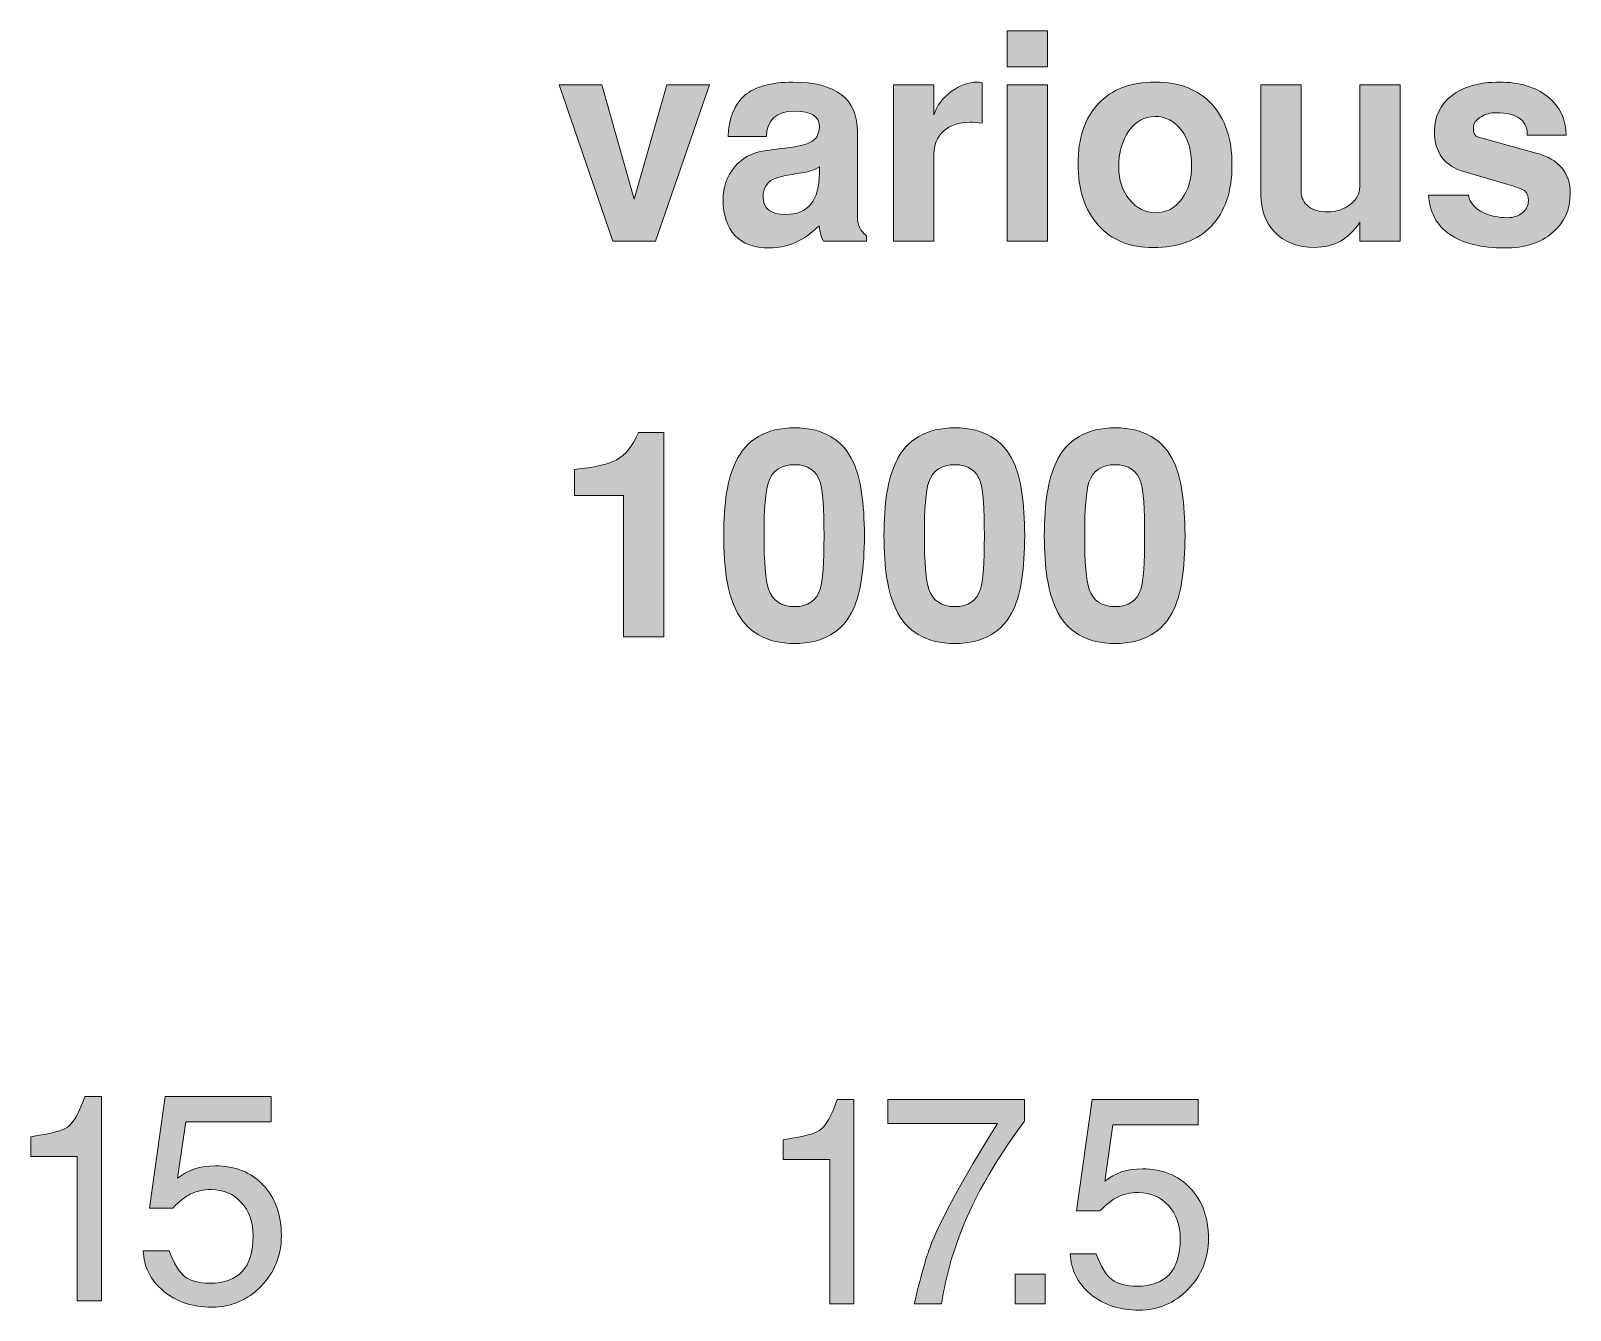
# Model space of a CAD drawing. Header units: inches. Extents: x 1.03 to 7.31, y -7.43 to -0.85.
# Drawn here: x 4.174 to 5.064, y -2.454 to -1.715 of the extents above; entities that cross this region are included whole.
import ezdxf

# ---------------------------------------------------------------- set-up
doc = ezdxf.new("R2010")
doc.units = ezdxf.units.IN
doc.header["$MEASUREMENT"] = 0
doc.layers.add('Layer 1', color=7, linetype='Continuous')

# ---------------------------------------------------------------- blocks, each defined once
blk = doc.blocks.new('block 21')
at = {"layer": 'Layer 1', "true_color": 0xed1f24}
h = blk.add_hatch(color=240, dxfattribs=at)
h.dxf.hatch_style = 2
h.paths.add_polyline_path([(4.76166, -1.7359), (4.73833, -1.7359), (4.73833, -1.71507), (4.76166, -1.71507)])
h.paths.add_polyline_path([(4.76166, -1.83657), (4.73833, -1.83657), (4.73833, -1.74624), (4.76166, -1.74624)])
h = blk.add_hatch(color=240, dxfattribs=at)
h.dxf.hatch_style = 2
h.paths.add_polyline_path([(4.56633, -1.74624), (4.535, -1.83657), (4.5105, -1.83657), (4.47934, -1.74624), (4.504, -1.74624), (4.52283, -1.8124), (4.54167, -1.74624)])
h = blk.add_hatch(color=240, dxfattribs=at)
h.dxf.hatch_style = 2
edge = h.paths.add_edge_path()
edge.add_spline(control_points=[(4.657, -1.83657), (4.657, -1.83657), (4.63217, -1.83657), (4.63217, -1.83657), (4.63106, -1.83479), (4.63022, -1.83185), (4.62967, -1.82773), (4.62111, -1.83629), (4.6115, -1.84057), (4.60083, -1.84057), (4.59216, -1.84057), (4.58555, -1.83815), (4.581, -1.83332), (4.57644, -1.82848), (4.57416, -1.82163), (4.57416, -1.81274), (4.57416, -1.8054), (4.57633, -1.79913), (4.58067, -1.7939), (4.585, -1.78868), (4.59083, -1.78552), (4.59816, -1.7844), (4.60161, -1.78396), (4.60744, -1.78318), (4.61567, -1.78207), (4.62055, -1.78129), (4.62408, -1.7801), (4.62625, -1.77848), (4.62842, -1.77688), (4.6296, -1.77429), (4.62984, -1.77073), (4.63017, -1.76463), (4.62533, -1.76157), (4.61533, -1.76157), (4.60489, -1.76157), (4.5995, -1.76646), (4.59917, -1.77623), (4.59917, -1.77623), (4.577, -1.77623), (4.577, -1.77623), (4.57744, -1.76557), (4.58063, -1.75765), (4.58658, -1.75248), (4.59252, -1.74732), (4.60183, -1.74474), (4.6145, -1.74474), (4.63938, -1.74474), (4.65184, -1.75435), (4.65184, -1.77357), (4.65184, -1.77357), (4.65184, -1.8234), (4.65184, -1.8234), (4.65184, -1.82729), (4.65355, -1.83068), (4.657, -1.83357), (4.657, -1.83357), (4.657, -1.83657), (4.657, -1.83657)], knot_values=[0, 0, 0, 0, 1, 1, 1, 2, 2, 2, 3, 3, 3, 4, 4, 4, 5, 5, 5, 6, 6, 6, 7, 7, 7, 8, 8, 8, 9, 9, 9, 10, 10, 10, 11, 11, 11, 12, 12, 12, 13, 13, 13, 14, 14, 14, 15, 15, 15, 16, 16, 16, 17, 17, 17, 18, 18, 18, 19, 19, 19, 19], degree=3, periodic=1)
edge = h.paths.add_edge_path()
edge.add_spline(control_points=[(4.62984, -1.79723), (4.62984, -1.79723), (4.62984, -1.79374), (4.62984, -1.79374), (4.62648, -1.79563), (4.62307, -1.79679), (4.61962, -1.79723), (4.61146, -1.79824), (4.60599, -1.79946), (4.6032, -1.8009), (4.59928, -1.8028), (4.59733, -1.80613), (4.59733, -1.8109), (4.59733, -1.81779), (4.60163, -1.82123), (4.61023, -1.82123), (4.6233, -1.82123), (4.62984, -1.81323), (4.62984, -1.79723)], knot_values=[0, 0, 0, 0, 1, 1, 1, 2, 2, 2, 3, 3, 3, 4, 4, 4, 5, 5, 5, 6, 6, 6, 6], degree=3, periodic=1)
h = blk.add_hatch(color=240, dxfattribs=at)
h.dxf.hatch_style = 2
edge = h.paths.add_edge_path()
edge.add_spline(control_points=[(4.72383, -1.7684), (4.72072, -1.76807), (4.71844, -1.7679), (4.717, -1.7679), (4.71044, -1.7679), (4.7053, -1.76965), (4.70158, -1.77315), (4.69786, -1.77665), (4.696, -1.78107), (4.696, -1.7864), (4.696, -1.7864), (4.696, -1.83657), (4.696, -1.83657), (4.696, -1.83657), (4.67266, -1.83657), (4.67266, -1.83657), (4.67266, -1.83657), (4.67266, -1.74624), (4.67266, -1.74624), (4.67266, -1.74624), (4.696, -1.74624), (4.696, -1.74624), (4.696, -1.74624), (4.696, -1.76373), (4.696, -1.76373), (4.69767, -1.7584), (4.701, -1.7539), (4.70599, -1.75024), (4.711, -1.74657), (4.716, -1.74474), (4.72099, -1.74474), (4.72155, -1.74474), (4.7225, -1.74485), (4.72383, -1.74507), (4.72383, -1.74507), (4.72383, -1.7684), (4.72383, -1.7684)], knot_values=[0, 0, 0, 0, 1, 1, 1, 2, 2, 2, 3, 3, 3, 4, 4, 4, 5, 5, 5, 6, 6, 6, 7, 7, 7, 8, 8, 8, 9, 9, 9, 10, 10, 10, 11, 11, 11, 12, 12, 12, 12], degree=3, periodic=1)
h = blk.add_hatch(color=240, dxfattribs=at)
h.dxf.hatch_style = 2
edge = h.paths.add_edge_path()
edge.add_spline(control_points=[(4.86833, -1.79257), (4.86833, -1.80779), (4.86435, -1.81957), (4.85641, -1.8279), (4.84847, -1.83624), (4.83727, -1.8404), (4.82283, -1.8404), (4.80938, -1.8404), (4.79877, -1.83607), (4.791, -1.8274), (4.78322, -1.81873), (4.77933, -1.8069), (4.77933, -1.7919), (4.77933, -1.77713), (4.78322, -1.76557), (4.791, -1.75724), (4.79877, -1.7489), (4.80972, -1.74474), (4.82383, -1.74474), (4.83783, -1.74474), (4.84875, -1.74896), (4.85658, -1.7574), (4.86441, -1.76585), (4.86833, -1.77757), (4.86833, -1.79257)], knot_values=[0, 0, 0, 0, 1, 1, 1, 2, 2, 2, 3, 3, 3, 4, 4, 4, 5, 5, 5, 6, 6, 6, 7, 7, 7, 8, 8, 8, 8], degree=3, periodic=1)
edge = h.paths.add_edge_path()
edge.add_spline(control_points=[(4.845, -1.79265), (4.845, -1.78434), (4.843, -1.77759), (4.839, -1.77238), (4.83499, -1.76717), (4.82994, -1.76457), (4.82383, -1.76457), (4.81772, -1.76457), (4.81269, -1.76734), (4.80874, -1.77288), (4.8048, -1.77842), (4.80283, -1.78551), (4.80283, -1.79415), (4.80283, -1.80135), (4.80491, -1.8075), (4.80908, -1.81259), (4.81325, -1.81769), (4.81827, -1.82024), (4.82416, -1.82024), (4.83027, -1.82024), (4.83527, -1.81766), (4.83917, -1.81251), (4.84305, -1.80736), (4.845, -1.80074), (4.845, -1.79265)], knot_values=[0, 0, 0, 0, 1, 1, 1, 2, 2, 2, 3, 3, 3, 4, 4, 4, 5, 5, 5, 6, 6, 6, 7, 7, 7, 8, 8, 8, 8], degree=3, periodic=1)
h = blk.add_hatch(color=240, dxfattribs=at)
h.dxf.hatch_style = 2
edge = h.paths.add_edge_path()
edge.add_spline(control_points=[(4.96549, -1.83657), (4.96549, -1.83657), (4.94217, -1.83657), (4.94217, -1.83657), (4.94217, -1.83657), (4.94217, -1.82574), (4.94217, -1.82574), (4.93605, -1.8354), (4.92738, -1.84024), (4.91616, -1.84024), (4.90616, -1.84024), (4.89838, -1.83723), (4.89283, -1.83124), (4.88761, -1.82568), (4.885, -1.81852), (4.885, -1.80973), (4.885, -1.80973), (4.885, -1.74624), (4.885, -1.74624), (4.885, -1.74624), (4.90833, -1.74624), (4.90833, -1.74624), (4.90833, -1.74624), (4.90833, -1.8079), (4.90833, -1.8079), (4.90833, -1.81157), (4.90972, -1.81446), (4.9125, -1.81657), (4.91527, -1.81868), (4.91899, -1.81974), (4.92367, -1.81974), (4.92866, -1.81974), (4.933, -1.81829), (4.93667, -1.8154), (4.94033, -1.81251), (4.94217, -1.80912), (4.94217, -1.80524), (4.94217, -1.80524), (4.94217, -1.74624), (4.94217, -1.74624), (4.94217, -1.74624), (4.96549, -1.74624), (4.96549, -1.74624), (4.96549, -1.74624), (4.96549, -1.83657), (4.96549, -1.83657)], knot_values=[0, 0, 0, 0, 1, 1, 1, 2, 2, 2, 3, 3, 3, 4, 4, 4, 5, 5, 5, 6, 6, 6, 7, 7, 7, 8, 8, 8, 9, 9, 9, 10, 10, 10, 11, 11, 11, 12, 12, 12, 13, 13, 13, 14, 14, 14, 15, 15, 15, 15], degree=3, periodic=1)
h = blk.add_hatch(color=240, dxfattribs=at)
h.dxf.hatch_style = 2
edge = h.paths.add_edge_path()
edge.add_spline(control_points=[(5.06383, -1.80907), (5.06383, -1.8184), (5.06038, -1.82598), (5.05349, -1.83182), (5.0466, -1.83765), (5.0375, -1.84057), (5.02616, -1.84057), (5.01227, -1.84057), (5.00158, -1.83792), (4.99408, -1.83265), (4.98658, -1.82737), (4.98255, -1.81984), (4.98199, -1.81007), (4.98199, -1.81007), (5.005, -1.81007), (5.005, -1.81007), (5.00589, -1.81462), (5.00883, -1.81801), (5.01383, -1.82024), (5.01772, -1.82212), (5.02233, -1.82307), (5.02766, -1.82307), (5.03111, -1.82307), (5.03397, -1.82212), (5.03625, -1.82021), (5.03852, -1.81831), (5.03967, -1.81601), (5.03967, -1.81333), (5.03967, -1.81064), (5.03889, -1.80868), (5.03734, -1.80745), (5.03612, -1.80655), (5.03341, -1.80549), (5.0292, -1.80426), (5.0292, -1.80426), (5.00285, -1.79667), (5.00285, -1.79667), (4.99117, -1.79323), (4.98533, -1.78541), (4.98533, -1.7732), (4.98533, -1.76466), (4.98866, -1.75777), (4.99533, -1.75256), (5.00199, -1.74734), (5.01122, -1.74474), (5.023, -1.74474), (5.03444, -1.74474), (5.04369, -1.74751), (5.05075, -1.75307), (5.0578, -1.75863), (5.06139, -1.76607), (5.0615, -1.7754), (5.0615, -1.7754), (5.03899, -1.7754), (5.03899, -1.7754), (5.03933, -1.77151), (5.03797, -1.76838), (5.03491, -1.76598), (5.03185, -1.7636), (5.02728, -1.7624), (5.02117, -1.7624), (5.01783, -1.7624), (5.01489, -1.76318), (5.01233, -1.76474), (5.00933, -1.7664), (5.00783, -1.76857), (5.00783, -1.77123), (5.00783, -1.77424), (5.00883, -1.77601), (5.01083, -1.77657), (5.01083, -1.77657), (5.04416, -1.78573), (5.04416, -1.78573), (5.05727, -1.78929), (5.06383, -1.79706), (5.06383, -1.80907)], knot_values=[0, 0, 0, 0, 1, 1, 1, 2, 2, 2, 3, 3, 3, 4, 4, 4, 5, 5, 5, 6, 6, 6, 7, 7, 7, 8, 8, 8, 9, 9, 9, 10, 10, 10, 11, 11, 11, 12, 12, 12, 13, 13, 13, 14, 14, 14, 15, 15, 15, 16, 16, 16, 17, 17, 17, 18, 18, 18, 19, 19, 19, 20, 20, 20, 21, 21, 21, 22, 22, 22, 23, 23, 23, 24, 24, 24, 25, 25, 25, 25], degree=3, periodic=1)
at = {"layer": 'Layer 1', "lineweight": 0}
for points in [[(4.76166, -1.7359), (4.73833, -1.7359), (4.73833, -1.71507), (4.76166, -1.71507), (4.76166, -1.7359)], [(4.56633, -1.74624), (4.535, -1.83657), (4.5105, -1.83657), (4.47934, -1.74624), (4.504, -1.74624), (4.52283, -1.8124), (4.54167, -1.74624), (4.56633, -1.74624)], [(4.76166, -1.83657), (4.73833, -1.83657), (4.73833, -1.74624), (4.76166, -1.74624), (4.76166, -1.83657)]]:
    blk.add_lwpolyline(points, dxfattribs=at)
for points, knots in [([(4.657, -1.83657), (4.657, -1.83657), (4.63217, -1.83657), (4.63217, -1.83657), (4.63106, -1.83479), (4.63022, -1.83185), (4.62967, -1.82773), (4.62111, -1.83629), (4.6115, -1.84057), (4.60083, -1.84057), (4.59216, -1.84057), (4.58555, -1.83815), (4.581, -1.83332), (4.57644, -1.82848), (4.57416, -1.82163), (4.57416, -1.81274), (4.57416, -1.8054), (4.57633, -1.79913), (4.58067, -1.7939), (4.585, -1.78868), (4.59083, -1.78552), (4.59816, -1.7844), (4.60161, -1.78396), (4.60744, -1.78318), (4.61567, -1.78207), (4.62055, -1.78129), (4.62408, -1.7801), (4.62625, -1.77848), (4.62842, -1.77688), (4.6296, -1.77429), (4.62984, -1.77073), (4.63017, -1.76463), (4.62533, -1.76157), (4.61533, -1.76157), (4.60489, -1.76157), (4.5995, -1.76646), (4.59917, -1.77623), (4.59917, -1.77623), (4.577, -1.77623), (4.577, -1.77623), (4.57744, -1.76557), (4.58063, -1.75765), (4.58658, -1.75248), (4.59252, -1.74732), (4.60183, -1.74474), (4.6145, -1.74474), (4.63938, -1.74474), (4.65184, -1.75435), (4.65184, -1.77357), (4.65184, -1.77357), (4.65184, -1.8234), (4.65184, -1.8234), (4.65184, -1.82729), (4.65355, -1.83068), (4.657, -1.83357), (4.657, -1.83357), (4.657, -1.83657), (4.657, -1.83657)], [0, 0, 0, 0, 1, 1, 1, 2, 2, 2, 3, 3, 3, 4, 4, 4, 5, 5, 5, 6, 6, 6, 7, 7, 7, 8, 8, 8, 9, 9, 9, 10, 10, 10, 11, 11, 11, 12, 12, 12, 13, 13, 13, 14, 14, 14, 15, 15, 15, 16, 16, 16, 17, 17, 17, 18, 18, 18, 19, 19, 19, 19]), ([(4.72383, -1.7684), (4.72072, -1.76807), (4.71844, -1.7679), (4.717, -1.7679), (4.71044, -1.7679), (4.7053, -1.76965), (4.70158, -1.77315), (4.69786, -1.77665), (4.696, -1.78107), (4.696, -1.7864), (4.696, -1.7864), (4.696, -1.83657), (4.696, -1.83657), (4.696, -1.83657), (4.67266, -1.83657), (4.67266, -1.83657), (4.67266, -1.83657), (4.67266, -1.74624), (4.67266, -1.74624), (4.67266, -1.74624), (4.696, -1.74624), (4.696, -1.74624), (4.696, -1.74624), (4.696, -1.76373), (4.696, -1.76373), (4.69767, -1.7584), (4.701, -1.7539), (4.70599, -1.75024), (4.711, -1.74657), (4.716, -1.74474), (4.72099, -1.74474), (4.72155, -1.74474), (4.7225, -1.74485), (4.72383, -1.74507), (4.72383, -1.74507), (4.72383, -1.7684), (4.72383, -1.7684)], [0, 0, 0, 0, 1, 1, 1, 2, 2, 2, 3, 3, 3, 4, 4, 4, 5, 5, 5, 6, 6, 6, 7, 7, 7, 8, 8, 8, 9, 9, 9, 10, 10, 10, 11, 11, 11, 12, 12, 12, 12]), ([(4.86833, -1.79257), (4.86833, -1.80779), (4.86435, -1.81957), (4.85641, -1.8279), (4.84847, -1.83624), (4.83727, -1.8404), (4.82283, -1.8404), (4.80938, -1.8404), (4.79877, -1.83607), (4.791, -1.8274), (4.78322, -1.81873), (4.77933, -1.8069), (4.77933, -1.7919), (4.77933, -1.77713), (4.78322, -1.76557), (4.791, -1.75724), (4.79877, -1.7489), (4.80972, -1.74474), (4.82383, -1.74474), (4.83783, -1.74474), (4.84875, -1.74896), (4.85658, -1.7574), (4.86441, -1.76585), (4.86833, -1.77757), (4.86833, -1.79257)], [0, 0, 0, 0, 1, 1, 1, 2, 2, 2, 3, 3, 3, 4, 4, 4, 5, 5, 5, 6, 6, 6, 7, 7, 7, 8, 8, 8, 8]), ([(4.96549, -1.83657), (4.96549, -1.83657), (4.94217, -1.83657), (4.94217, -1.83657), (4.94217, -1.83657), (4.94217, -1.82574), (4.94217, -1.82574), (4.93605, -1.8354), (4.92738, -1.84024), (4.91616, -1.84024), (4.90616, -1.84024), (4.89838, -1.83723), (4.89283, -1.83124), (4.88761, -1.82568), (4.885, -1.81852), (4.885, -1.80973), (4.885, -1.80973), (4.885, -1.74624), (4.885, -1.74624), (4.885, -1.74624), (4.90833, -1.74624), (4.90833, -1.74624), (4.90833, -1.74624), (4.90833, -1.8079), (4.90833, -1.8079), (4.90833, -1.81157), (4.90972, -1.81446), (4.9125, -1.81657), (4.91527, -1.81868), (4.91899, -1.81974), (4.92367, -1.81974), (4.92866, -1.81974), (4.933, -1.81829), (4.93667, -1.8154), (4.94033, -1.81251), (4.94217, -1.80912), (4.94217, -1.80524), (4.94217, -1.80524), (4.94217, -1.74624), (4.94217, -1.74624), (4.94217, -1.74624), (4.96549, -1.74624), (4.96549, -1.74624), (4.96549, -1.74624), (4.96549, -1.83657), (4.96549, -1.83657)], [0, 0, 0, 0, 1, 1, 1, 2, 2, 2, 3, 3, 3, 4, 4, 4, 5, 5, 5, 6, 6, 6, 7, 7, 7, 8, 8, 8, 9, 9, 9, 10, 10, 10, 11, 11, 11, 12, 12, 12, 13, 13, 13, 14, 14, 14, 15, 15, 15, 15]), ([(5.06383, -1.80907), (5.06383, -1.8184), (5.06038, -1.82598), (5.05349, -1.83182), (5.0466, -1.83765), (5.0375, -1.84057), (5.02616, -1.84057), (5.01227, -1.84057), (5.00158, -1.83792), (4.99408, -1.83265), (4.98658, -1.82737), (4.98255, -1.81984), (4.98199, -1.81007), (4.98199, -1.81007), (5.005, -1.81007), (5.005, -1.81007), (5.00589, -1.81462), (5.00883, -1.81801), (5.01383, -1.82024), (5.01772, -1.82212), (5.02233, -1.82307), (5.02766, -1.82307), (5.03111, -1.82307), (5.03397, -1.82212), (5.03625, -1.82021), (5.03852, -1.81831), (5.03967, -1.81601), (5.03967, -1.81333), (5.03967, -1.81064), (5.03889, -1.80868), (5.03734, -1.80745), (5.03612, -1.80655), (5.03341, -1.80549), (5.0292, -1.80426), (5.0292, -1.80426), (5.00285, -1.79667), (5.00285, -1.79667), (4.99117, -1.79323), (4.98533, -1.78541), (4.98533, -1.7732), (4.98533, -1.76466), (4.98866, -1.75777), (4.99533, -1.75256), (5.00199, -1.74734), (5.01122, -1.74474), (5.023, -1.74474), (5.03444, -1.74474), (5.04369, -1.74751), (5.05075, -1.75307), (5.0578, -1.75863), (5.06139, -1.76607), (5.0615, -1.7754), (5.0615, -1.7754), (5.03899, -1.7754), (5.03899, -1.7754), (5.03933, -1.77151), (5.03797, -1.76838), (5.03491, -1.76598), (5.03185, -1.7636), (5.02728, -1.7624), (5.02117, -1.7624), (5.01783, -1.7624), (5.01489, -1.76318), (5.01233, -1.76474), (5.00933, -1.7664), (5.00783, -1.76857), (5.00783, -1.77123), (5.00783, -1.77424), (5.00883, -1.77601), (5.01083, -1.77657), (5.01083, -1.77657), (5.04416, -1.78573), (5.04416, -1.78573), (5.05727, -1.78929), (5.06383, -1.79706), (5.06383, -1.80907)], [0, 0, 0, 0, 1, 1, 1, 2, 2, 2, 3, 3, 3, 4, 4, 4, 5, 5, 5, 6, 6, 6, 7, 7, 7, 8, 8, 8, 9, 9, 9, 10, 10, 10, 11, 11, 11, 12, 12, 12, 13, 13, 13, 14, 14, 14, 15, 15, 15, 16, 16, 16, 17, 17, 17, 18, 18, 18, 19, 19, 19, 20, 20, 20, 21, 21, 21, 22, 22, 22, 23, 23, 23, 24, 24, 24, 25, 25, 25, 25]), ([(4.845, -1.79265), (4.845, -1.78434), (4.843, -1.77759), (4.839, -1.77238), (4.83499, -1.76717), (4.82994, -1.76457), (4.82383, -1.76457), (4.81772, -1.76457), (4.81269, -1.76734), (4.80874, -1.77288), (4.8048, -1.77842), (4.80283, -1.78551), (4.80283, -1.79415), (4.80283, -1.80135), (4.80491, -1.8075), (4.80908, -1.81259), (4.81325, -1.81769), (4.81827, -1.82024), (4.82416, -1.82024), (4.83027, -1.82024), (4.83527, -1.81766), (4.83917, -1.81251), (4.84305, -1.80736), (4.845, -1.80074), (4.845, -1.79265)], [0, 0, 0, 0, 1, 1, 1, 2, 2, 2, 3, 3, 3, 4, 4, 4, 5, 5, 5, 6, 6, 6, 7, 7, 7, 8, 8, 8, 8]), ([(4.62984, -1.79723), (4.62984, -1.79723), (4.62984, -1.79374), (4.62984, -1.79374), (4.62648, -1.79563), (4.62307, -1.79679), (4.61962, -1.79723), (4.61146, -1.79824), (4.60599, -1.79946), (4.6032, -1.8009), (4.59928, -1.8028), (4.59733, -1.80613), (4.59733, -1.8109), (4.59733, -1.81779), (4.60163, -1.82123), (4.61023, -1.82123), (4.6233, -1.82123), (4.62984, -1.81323), (4.62984, -1.79723)], [0, 0, 0, 0, 1, 1, 1, 2, 2, 2, 3, 3, 3, 4, 4, 4, 5, 5, 5, 6, 6, 6, 6])]:
    blk.add_open_spline(points, degree=3, knots=knots, dxfattribs=at)
blk = doc.blocks.new('block 23')
at = {"layer": 'Layer 1', "true_color": 0xed1f24}
h = blk.add_hatch(color=240, dxfattribs=at)
h.dxf.hatch_style = 2
edge = h.paths.add_edge_path()
edge.add_spline(control_points=[(4.54, -2.06534), (4.54, -2.06534), (4.51667, -2.06534), (4.51667, -2.06534), (4.51667, -2.06534), (4.51667, -1.98368), (4.51667, -1.98368), (4.51667, -1.98368), (4.48834, -1.98368), (4.48834, -1.98368), (4.48834, -1.98368), (4.48834, -1.96851), (4.48834, -1.96851), (4.49955, -1.9674), (4.50755, -1.96562), (4.51234, -1.96318), (4.51789, -1.96018), (4.52217, -1.95484), (4.52517, -1.94718), (4.52517, -1.94718), (4.54, -1.94718), (4.54, -1.94718), (4.54, -1.94718), (4.54, -2.06534), (4.54, -2.06534)], knot_values=[0, 0, 0, 0, 1, 1, 1, 2, 2, 2, 3, 3, 3, 4, 4, 4, 5, 5, 5, 6, 6, 6, 7, 7, 7, 8, 8, 8, 8], degree=3, periodic=1)
h = blk.add_hatch(color=240, dxfattribs=at)
h.dxf.hatch_style = 2
edge = h.paths.add_edge_path()
edge.add_spline(control_points=[(4.65583, -2.00684), (4.65583, -2.02584), (4.65372, -2.03995), (4.6495, -2.04917), (4.64328, -2.06251), (4.63194, -2.06917), (4.6155, -2.06917), (4.59905, -2.06917), (4.58767, -2.06251), (4.58133, -2.04917), (4.57678, -2.03973), (4.5745, -2.02562), (4.5745, -2.00684), (4.5745, -1.98806), (4.57678, -1.97395), (4.58133, -1.96451), (4.58767, -1.95117), (4.59905, -1.94451), (4.6155, -1.94451), (4.63194, -1.94451), (4.64328, -1.95117), (4.6495, -1.96451), (4.65372, -1.97373), (4.65583, -1.98784), (4.65583, -2.00684)], knot_values=[0, 0, 0, 0, 1, 1, 1, 2, 2, 2, 3, 3, 3, 4, 4, 4, 5, 5, 5, 6, 6, 6, 7, 7, 7, 8, 8, 8, 8], degree=3, periodic=1)
edge = h.paths.add_edge_path()
edge.add_spline(control_points=[(4.6325, -2.00684), (4.6325, -1.99107), (4.63177, -1.98079), (4.63033, -1.97601), (4.62811, -1.96923), (4.62316, -1.96584), (4.6155, -1.96584), (4.60772, -1.96584), (4.60267, -1.96923), (4.60034, -1.97601), (4.59867, -1.98101), (4.59783, -1.99129), (4.59783, -2.00684), (4.59783, -2.0224), (4.59872, -2.03267), (4.6005, -2.03767), (4.60272, -2.04445), (4.60772, -2.04784), (4.6155, -2.04784), (4.62316, -2.04784), (4.62811, -2.04445), (4.63033, -2.03767), (4.63177, -2.0329), (4.6325, -2.02262), (4.6325, -2.00684)], knot_values=[0, 0, 0, 0, 1, 1, 1, 2, 2, 2, 3, 3, 3, 4, 4, 4, 5, 5, 5, 6, 6, 6, 7, 7, 7, 8, 8, 8, 8], degree=3, periodic=1)
h = blk.add_hatch(color=240, dxfattribs=at)
h.dxf.hatch_style = 2
edge = h.paths.add_edge_path()
edge.add_spline(control_points=[(4.74849, -2.00684), (4.74849, -2.02584), (4.74639, -2.03995), (4.74216, -2.04917), (4.73594, -2.06251), (4.72461, -2.06917), (4.70816, -2.06917), (4.69172, -2.06917), (4.68033, -2.06251), (4.674, -2.04917), (4.66944, -2.03973), (4.66716, -2.02562), (4.66716, -2.00684), (4.66716, -1.98806), (4.66944, -1.97395), (4.674, -1.96451), (4.68033, -1.95117), (4.69172, -1.94451), (4.70816, -1.94451), (4.72461, -1.94451), (4.73594, -1.95117), (4.74216, -1.96451), (4.74639, -1.97373), (4.74849, -1.98784), (4.74849, -2.00684)], knot_values=[0, 0, 0, 0, 1, 1, 1, 2, 2, 2, 3, 3, 3, 4, 4, 4, 5, 5, 5, 6, 6, 6, 7, 7, 7, 8, 8, 8, 8], degree=3, periodic=1)
edge = h.paths.add_edge_path()
edge.add_spline(control_points=[(4.72517, -2.00684), (4.72517, -1.99107), (4.72444, -1.98079), (4.723, -1.97601), (4.72077, -1.96923), (4.71583, -1.96584), (4.70816, -1.96584), (4.70039, -1.96584), (4.69533, -1.96923), (4.693, -1.97601), (4.69133, -1.98101), (4.6905, -1.99129), (4.6905, -2.00684), (4.6905, -2.0224), (4.69139, -2.03267), (4.69316, -2.03767), (4.69539, -2.04445), (4.70039, -2.04784), (4.70816, -2.04784), (4.71583, -2.04784), (4.72077, -2.04445), (4.723, -2.03767), (4.72444, -2.0329), (4.72517, -2.02262), (4.72517, -2.00684)], knot_values=[0, 0, 0, 0, 1, 1, 1, 2, 2, 2, 3, 3, 3, 4, 4, 4, 5, 5, 5, 6, 6, 6, 7, 7, 7, 8, 8, 8, 8], degree=3, periodic=1)
h = blk.add_hatch(color=240, dxfattribs=at)
h.dxf.hatch_style = 2
edge = h.paths.add_edge_path()
edge.add_spline(control_points=[(4.84117, -2.00684), (4.84117, -2.02584), (4.83906, -2.03995), (4.83483, -2.04917), (4.82861, -2.06251), (4.81728, -2.06917), (4.80084, -2.06917), (4.78439, -2.06917), (4.773, -2.06251), (4.76667, -2.04917), (4.76211, -2.03973), (4.75983, -2.02562), (4.75983, -2.00684), (4.75983, -1.98806), (4.76211, -1.97395), (4.76667, -1.96451), (4.773, -1.95117), (4.78439, -1.94451), (4.80084, -1.94451), (4.81728, -1.94451), (4.82861, -1.95117), (4.83483, -1.96451), (4.83906, -1.97373), (4.84117, -1.98784), (4.84117, -2.00684)], knot_values=[0, 0, 0, 0, 1, 1, 1, 2, 2, 2, 3, 3, 3, 4, 4, 4, 5, 5, 5, 6, 6, 6, 7, 7, 7, 8, 8, 8, 8], degree=3, periodic=1)
edge = h.paths.add_edge_path()
edge.add_spline(control_points=[(4.81784, -2.00684), (4.81784, -1.99107), (4.81711, -1.98079), (4.81567, -1.97601), (4.81344, -1.96923), (4.8085, -1.96584), (4.80084, -1.96584), (4.79306, -1.96584), (4.788, -1.96923), (4.78567, -1.97601), (4.784, -1.98101), (4.78317, -1.99129), (4.78317, -2.00684), (4.78317, -2.0224), (4.78406, -2.03267), (4.78583, -2.03767), (4.78806, -2.04445), (4.79306, -2.04784), (4.80084, -2.04784), (4.8085, -2.04784), (4.81344, -2.04445), (4.81567, -2.03767), (4.81711, -2.0329), (4.81784, -2.02262), (4.81784, -2.00684)], knot_values=[0, 0, 0, 0, 1, 1, 1, 2, 2, 2, 3, 3, 3, 4, 4, 4, 5, 5, 5, 6, 6, 6, 7, 7, 7, 8, 8, 8, 8], degree=3, periodic=1)
at = {"layer": 'Layer 1', "lineweight": 0}
for points in [[(4.54, -2.06534), (4.54, -2.06534), (4.51667, -2.06534), (4.51667, -2.06534), (4.51667, -2.06534), (4.51667, -1.98368), (4.51667, -1.98368), (4.51667, -1.98368), (4.48834, -1.98368), (4.48834, -1.98368), (4.48834, -1.98368), (4.48834, -1.96851), (4.48834, -1.96851), (4.49955, -1.9674), (4.50755, -1.96562), (4.51234, -1.96318), (4.51789, -1.96018), (4.52217, -1.95484), (4.52517, -1.94718), (4.52517, -1.94718), (4.54, -1.94718), (4.54, -1.94718), (4.54, -1.94718), (4.54, -2.06534), (4.54, -2.06534)], [(4.65583, -2.00684), (4.65583, -2.02584), (4.65372, -2.03995), (4.6495, -2.04917), (4.64328, -2.06251), (4.63194, -2.06917), (4.6155, -2.06917), (4.59905, -2.06917), (4.58767, -2.06251), (4.58133, -2.04917), (4.57678, -2.03973), (4.5745, -2.02562), (4.5745, -2.00684), (4.5745, -1.98806), (4.57678, -1.97395), (4.58133, -1.96451), (4.58767, -1.95117), (4.59905, -1.94451), (4.6155, -1.94451), (4.63194, -1.94451), (4.64328, -1.95117), (4.6495, -1.96451), (4.65372, -1.97373), (4.65583, -1.98784), (4.65583, -2.00684)], [(4.74849, -2.00684), (4.74849, -2.02584), (4.74639, -2.03995), (4.74216, -2.04917), (4.73594, -2.06251), (4.72461, -2.06917), (4.70816, -2.06917), (4.69172, -2.06917), (4.68033, -2.06251), (4.674, -2.04917), (4.66944, -2.03973), (4.66716, -2.02562), (4.66716, -2.00684), (4.66716, -1.98806), (4.66944, -1.97395), (4.674, -1.96451), (4.68033, -1.95117), (4.69172, -1.94451), (4.70816, -1.94451), (4.72461, -1.94451), (4.73594, -1.95117), (4.74216, -1.96451), (4.74639, -1.97373), (4.74849, -1.98784), (4.74849, -2.00684)], [(4.84117, -2.00684), (4.84117, -2.02584), (4.83906, -2.03995), (4.83483, -2.04917), (4.82861, -2.06251), (4.81728, -2.06917), (4.80084, -2.06917), (4.78439, -2.06917), (4.773, -2.06251), (4.76667, -2.04917), (4.76211, -2.03973), (4.75983, -2.02562), (4.75983, -2.00684), (4.75983, -1.98806), (4.76211, -1.97395), (4.76667, -1.96451), (4.773, -1.95117), (4.78439, -1.94451), (4.80084, -1.94451), (4.81728, -1.94451), (4.82861, -1.95117), (4.83483, -1.96451), (4.83906, -1.97373), (4.84117, -1.98784), (4.84117, -2.00684)], [(4.6325, -2.00684), (4.6325, -1.99107), (4.63177, -1.98079), (4.63033, -1.97601), (4.62811, -1.96923), (4.62316, -1.96584), (4.6155, -1.96584), (4.60772, -1.96584), (4.60267, -1.96923), (4.60034, -1.97601), (4.59867, -1.98101), (4.59783, -1.99129), (4.59783, -2.00684), (4.59783, -2.0224), (4.59872, -2.03267), (4.6005, -2.03767), (4.60272, -2.04445), (4.60772, -2.04784), (4.6155, -2.04784), (4.62316, -2.04784), (4.62811, -2.04445), (4.63033, -2.03767), (4.63177, -2.0329), (4.6325, -2.02262), (4.6325, -2.00684)], [(4.72517, -2.00684), (4.72517, -1.99107), (4.72444, -1.98079), (4.723, -1.97601), (4.72077, -1.96923), (4.71583, -1.96584), (4.70816, -1.96584), (4.70039, -1.96584), (4.69533, -1.96923), (4.693, -1.97601), (4.69133, -1.98101), (4.6905, -1.99129), (4.6905, -2.00684), (4.6905, -2.0224), (4.69139, -2.03267), (4.69316, -2.03767), (4.69539, -2.04445), (4.70039, -2.04784), (4.70816, -2.04784), (4.71583, -2.04784), (4.72077, -2.04445), (4.723, -2.03767), (4.72444, -2.0329), (4.72517, -2.02262), (4.72517, -2.00684)], [(4.81784, -2.00684), (4.81784, -1.99107), (4.81711, -1.98079), (4.81567, -1.97601), (4.81344, -1.96923), (4.8085, -1.96584), (4.80084, -1.96584), (4.79306, -1.96584), (4.788, -1.96923), (4.78567, -1.97601), (4.784, -1.98101), (4.78317, -1.99129), (4.78317, -2.00684), (4.78317, -2.0224), (4.78406, -2.03267), (4.78583, -2.03767), (4.78806, -2.04445), (4.79306, -2.04784), (4.80084, -2.04784), (4.8085, -2.04784), (4.81344, -2.04445), (4.81567, -2.03767), (4.81711, -2.0329), (4.81784, -2.02262), (4.81784, -2.00684)]]:
    blk.add_open_spline(points, degree=3, knots=[0, 0, 0, 0, 1, 1, 1, 2, 2, 2, 3, 3, 3, 4, 4, 4, 5, 5, 5, 6, 6, 6, 7, 7, 7, 8, 8, 8, 8], dxfattribs=at)
blk = doc.blocks.new('block 32')
at = {"layer": 'Layer 1', "true_color": 0xed1f24}
h = blk.add_hatch(color=240, dxfattribs=at)
h.dxf.hatch_style = 2
edge = h.paths.add_edge_path()
edge.add_spline(control_points=[(4.21482, -2.44905), (4.21482, -2.44905), (4.20082, -2.44905), (4.20082, -2.44905), (4.20082, -2.44905), (4.20082, -2.36572), (4.20082, -2.36572), (4.20082, -2.36572), (4.17398, -2.36572), (4.17398, -2.36572), (4.17398, -2.36572), (4.17398, -2.35421), (4.17398, -2.35421), (4.18509, -2.35255), (4.19215, -2.35071), (4.19515, -2.34871), (4.19871, -2.34616), (4.20204, -2.34022), (4.20515, -2.33089), (4.20515, -2.33089), (4.21482, -2.33089), (4.21482, -2.33089), (4.21482, -2.33089), (4.21482, -2.44905), (4.21482, -2.44905)], knot_values=[0, 0, 0, 0, 1, 1, 1, 2, 2, 2, 3, 3, 3, 4, 4, 4, 5, 5, 5, 6, 6, 6, 7, 7, 7, 8, 8, 8, 8], degree=3, periodic=1)
h = blk.add_hatch(color=240, dxfattribs=at)
h.dxf.hatch_style = 2
edge = h.paths.add_edge_path()
edge.add_spline(control_points=[(4.31884, -2.41121), (4.31884, -2.42277), (4.31492, -2.43258), (4.30709, -2.44063), (4.29926, -2.44869), (4.28978, -2.45272), (4.27867, -2.45272), (4.26745, -2.45272), (4.25812, -2.44961), (4.25067, -2.44338), (4.24323, -2.43716), (4.23934, -2.42938), (4.23901, -2.42005), (4.23901, -2.42005), (4.25401, -2.42005), (4.25401, -2.42005), (4.25656, -2.42738), (4.25953, -2.43236), (4.26292, -2.43496), (4.26631, -2.43757), (4.27117, -2.43888), (4.27751, -2.43888), (4.29417, -2.43888), (4.3025, -2.42978), (4.3025, -2.41155), (4.3025, -2.40355), (4.30023, -2.39708), (4.29567, -2.39213), (4.29112, -2.38719), (4.28534, -2.38472), (4.27834, -2.38472), (4.27356, -2.38472), (4.2695, -2.38561), (4.26617, -2.38738), (4.2635, -2.38871), (4.26011, -2.39138), (4.256, -2.39539), (4.256, -2.39539), (4.24267, -2.39539), (4.24267, -2.39539), (4.24267, -2.39539), (4.25168, -2.33089), (4.25168, -2.33089), (4.25168, -2.33089), (4.31284, -2.33089), (4.31284, -2.33089), (4.31284, -2.33089), (4.31284, -2.34555), (4.31284, -2.34555), (4.31284, -2.34555), (4.26359, -2.34555), (4.26359, -2.34555), (4.26359, -2.34555), (4.25886, -2.37822), (4.25886, -2.37822), (4.26464, -2.37344), (4.27191, -2.37105), (4.28069, -2.37105), (4.29213, -2.37105), (4.30134, -2.37474), (4.30834, -2.38213), (4.31534, -2.38953), (4.31884, -2.39922), (4.31884, -2.41121)], knot_values=[0, 0, 0, 0, 1, 1, 1, 2, 2, 2, 3, 3, 3, 4, 4, 4, 5, 5, 5, 6, 6, 6, 7, 7, 7, 8, 8, 8, 9, 9, 9, 10, 10, 10, 11, 11, 11, 12, 12, 12, 13, 13, 13, 14, 14, 14, 15, 15, 15, 16, 16, 16, 17, 17, 17, 18, 18, 18, 19, 19, 19, 20, 20, 20, 21, 21, 21, 21], degree=3, periodic=1)
at = {"layer": 'Layer 1', "lineweight": 0}
for points, knots in [([(4.21482, -2.44905), (4.21482, -2.44905), (4.20082, -2.44905), (4.20082, -2.44905), (4.20082, -2.44905), (4.20082, -2.36572), (4.20082, -2.36572), (4.20082, -2.36572), (4.17398, -2.36572), (4.17398, -2.36572), (4.17398, -2.36572), (4.17398, -2.35421), (4.17398, -2.35421), (4.18509, -2.35255), (4.19215, -2.35071), (4.19515, -2.34871), (4.19871, -2.34616), (4.20204, -2.34022), (4.20515, -2.33089), (4.20515, -2.33089), (4.21482, -2.33089), (4.21482, -2.33089), (4.21482, -2.33089), (4.21482, -2.44905), (4.21482, -2.44905)], [0, 0, 0, 0, 1, 1, 1, 2, 2, 2, 3, 3, 3, 4, 4, 4, 5, 5, 5, 6, 6, 6, 7, 7, 7, 8, 8, 8, 8]), ([(4.31884, -2.41121), (4.31884, -2.42277), (4.31492, -2.43258), (4.30709, -2.44063), (4.29926, -2.44869), (4.28978, -2.45272), (4.27867, -2.45272), (4.26745, -2.45272), (4.25812, -2.44961), (4.25067, -2.44338), (4.24323, -2.43716), (4.23934, -2.42938), (4.23901, -2.42005), (4.23901, -2.42005), (4.25401, -2.42005), (4.25401, -2.42005), (4.25656, -2.42738), (4.25953, -2.43236), (4.26292, -2.43496), (4.26631, -2.43757), (4.27117, -2.43888), (4.27751, -2.43888), (4.29417, -2.43888), (4.3025, -2.42978), (4.3025, -2.41155), (4.3025, -2.40355), (4.30023, -2.39708), (4.29567, -2.39213), (4.29112, -2.38719), (4.28534, -2.38472), (4.27834, -2.38472), (4.27356, -2.38472), (4.2695, -2.38561), (4.26617, -2.38738), (4.2635, -2.38871), (4.26011, -2.39138), (4.256, -2.39539), (4.256, -2.39539), (4.24267, -2.39539), (4.24267, -2.39539), (4.24267, -2.39539), (4.25168, -2.33089), (4.25168, -2.33089), (4.25168, -2.33089), (4.31284, -2.33089), (4.31284, -2.33089), (4.31284, -2.33089), (4.31284, -2.34555), (4.31284, -2.34555), (4.31284, -2.34555), (4.26359, -2.34555), (4.26359, -2.34555), (4.26359, -2.34555), (4.25886, -2.37822), (4.25886, -2.37822), (4.26464, -2.37344), (4.27191, -2.37105), (4.28069, -2.37105), (4.29213, -2.37105), (4.30134, -2.37474), (4.30834, -2.38213), (4.31534, -2.38953), (4.31884, -2.39922), (4.31884, -2.41121)], [0, 0, 0, 0, 1, 1, 1, 2, 2, 2, 3, 3, 3, 4, 4, 4, 5, 5, 5, 6, 6, 6, 7, 7, 7, 8, 8, 8, 9, 9, 9, 10, 10, 10, 11, 11, 11, 12, 12, 12, 13, 13, 13, 14, 14, 14, 15, 15, 15, 16, 16, 16, 17, 17, 17, 18, 18, 18, 19, 19, 19, 20, 20, 20, 21, 21, 21, 21])]:
    blk.add_open_spline(points, degree=3, knots=knots, dxfattribs=at)
blk = doc.blocks.new('block 33')
at = {"layer": 'Layer 1', "true_color": 0xed1f24}
h = blk.add_hatch(color=240, dxfattribs=at)
h.dxf.hatch_style = 2
edge = h.paths.add_edge_path()
edge.add_spline(control_points=[(4.64978, -2.45079), (4.64978, -2.45079), (4.63578, -2.45079), (4.63578, -2.45079), (4.63578, -2.45079), (4.63578, -2.36745), (4.63578, -2.36745), (4.63578, -2.36745), (4.60895, -2.36745), (4.60895, -2.36745), (4.60895, -2.36745), (4.60895, -2.35595), (4.60895, -2.35595), (4.62006, -2.35428), (4.62712, -2.35245), (4.63011, -2.35045), (4.63367, -2.3479), (4.637, -2.34195), (4.64012, -2.33262), (4.64012, -2.33262), (4.64978, -2.33262), (4.64978, -2.33262), (4.64978, -2.33262), (4.64978, -2.45079), (4.64978, -2.45079)], knot_values=[0, 0, 0, 0, 1, 1, 1, 2, 2, 2, 3, 3, 3, 4, 4, 4, 5, 5, 5, 6, 6, 6, 7, 7, 7, 8, 8, 8, 8], degree=3, periodic=1)
h = blk.add_hatch(color=240, dxfattribs=at)
h.dxf.hatch_style = 2
edge = h.paths.add_edge_path()
edge.add_spline(control_points=[(4.74847, -2.34512), (4.73035, -2.36945), (4.71746, -2.3924), (4.7098, -2.41395), (4.70546, -2.42617), (4.70235, -2.43845), (4.70047, -2.45079), (4.70047, -2.45079), (4.68463, -2.45079), (4.68463, -2.45079), (4.68818, -2.43578), (4.69124, -2.42485), (4.6938, -2.41796), (4.69891, -2.40395), (4.71191, -2.38017), (4.73279, -2.34662), (4.73279, -2.34662), (4.66946, -2.34662), (4.66946, -2.34662), (4.66946, -2.34662), (4.66946, -2.33262), (4.66946, -2.33262), (4.66946, -2.33262), (4.74847, -2.33262), (4.74847, -2.33262), (4.74847, -2.33262), (4.74847, -2.34512), (4.74847, -2.34512)], knot_values=[0, 0, 0, 0, 1, 1, 1, 2, 2, 2, 3, 3, 3, 4, 4, 4, 5, 5, 5, 6, 6, 6, 7, 7, 7, 8, 8, 8, 9, 9, 9, 9], degree=3, periodic=1)
h = blk.add_hatch(color=240, dxfattribs=at)
h.dxf.hatch_style = 2
edge = h.paths.add_edge_path()
edge.add_spline(control_points=[(4.85472, -2.41295), (4.85472, -2.42451), (4.8508, -2.43431), (4.84296, -2.44237), (4.83513, -2.45043), (4.82566, -2.45445), (4.81455, -2.45445), (4.80332, -2.45445), (4.79399, -2.45134), (4.78655, -2.44512), (4.7791, -2.4389), (4.77521, -2.43112), (4.77488, -2.42179), (4.77488, -2.42179), (4.78988, -2.42179), (4.78988, -2.42179), (4.79243, -2.42912), (4.7954, -2.4341), (4.79879, -2.4367), (4.80219, -2.43931), (4.80705, -2.44062), (4.81338, -2.44062), (4.83004, -2.44062), (4.83838, -2.43151), (4.83838, -2.41328), (4.83838, -2.40529), (4.8361, -2.39882), (4.83155, -2.39387), (4.82699, -2.38892), (4.82121, -2.38645), (4.81422, -2.38645), (4.80943, -2.38645), (4.80538, -2.38734), (4.80205, -2.38912), (4.79938, -2.39045), (4.79599, -2.39312), (4.79188, -2.39712), (4.79188, -2.39712), (4.77854, -2.39712), (4.77854, -2.39712), (4.77854, -2.39712), (4.78755, -2.33262), (4.78755, -2.33262), (4.78755, -2.33262), (4.84871, -2.33262), (4.84871, -2.33262), (4.84871, -2.33262), (4.84871, -2.34728), (4.84871, -2.34728), (4.84871, -2.34728), (4.79947, -2.34728), (4.79947, -2.34728), (4.79947, -2.34728), (4.79474, -2.37996), (4.79474, -2.37996), (4.80052, -2.37518), (4.80779, -2.37278), (4.81656, -2.37278), (4.828, -2.37278), (4.83722, -2.37648), (4.84422, -2.38387), (4.85122, -2.39126), (4.85472, -2.40095), (4.85472, -2.41295)], knot_values=[0, 0, 0, 0, 1, 1, 1, 2, 2, 2, 3, 3, 3, 4, 4, 4, 5, 5, 5, 6, 6, 6, 7, 7, 7, 8, 8, 8, 9, 9, 9, 10, 10, 10, 11, 11, 11, 12, 12, 12, 13, 13, 13, 14, 14, 14, 15, 15, 15, 16, 16, 16, 17, 17, 17, 18, 18, 18, 19, 19, 19, 20, 20, 20, 21, 21, 21, 21], degree=3, periodic=1)
h = blk.add_hatch(color=240, dxfattribs=at)
h.dxf.hatch_style = 2
h.paths.add_polyline_path([(4.76027, -2.45079), (4.74293, -2.45079), (4.74293, -2.43362), (4.76027, -2.43362)])
at = {"layer": 'Layer 1', "lineweight": 0}
blk.add_lwpolyline([(4.76027, -2.45079), (4.74293, -2.45079), (4.74293, -2.43362), (4.76027, -2.43362), (4.76027, -2.45079)], dxfattribs=at)
for points, knots in [([(4.64978, -2.45079), (4.64978, -2.45079), (4.63578, -2.45079), (4.63578, -2.45079), (4.63578, -2.45079), (4.63578, -2.36745), (4.63578, -2.36745), (4.63578, -2.36745), (4.60895, -2.36745), (4.60895, -2.36745), (4.60895, -2.36745), (4.60895, -2.35595), (4.60895, -2.35595), (4.62006, -2.35428), (4.62712, -2.35245), (4.63011, -2.35045), (4.63367, -2.3479), (4.637, -2.34195), (4.64012, -2.33262), (4.64012, -2.33262), (4.64978, -2.33262), (4.64978, -2.33262), (4.64978, -2.33262), (4.64978, -2.45079), (4.64978, -2.45079)], [0, 0, 0, 0, 1, 1, 1, 2, 2, 2, 3, 3, 3, 4, 4, 4, 5, 5, 5, 6, 6, 6, 7, 7, 7, 8, 8, 8, 8]), ([(4.74847, -2.34512), (4.73035, -2.36945), (4.71746, -2.3924), (4.7098, -2.41395), (4.70546, -2.42617), (4.70235, -2.43845), (4.70047, -2.45079), (4.70047, -2.45079), (4.68463, -2.45079), (4.68463, -2.45079), (4.68818, -2.43578), (4.69124, -2.42485), (4.6938, -2.41796), (4.69891, -2.40395), (4.71191, -2.38017), (4.73279, -2.34662), (4.73279, -2.34662), (4.66946, -2.34662), (4.66946, -2.34662), (4.66946, -2.34662), (4.66946, -2.33262), (4.66946, -2.33262), (4.66946, -2.33262), (4.74847, -2.33262), (4.74847, -2.33262), (4.74847, -2.33262), (4.74847, -2.34512), (4.74847, -2.34512)], [0, 0, 0, 0, 1, 1, 1, 2, 2, 2, 3, 3, 3, 4, 4, 4, 5, 5, 5, 6, 6, 6, 7, 7, 7, 8, 8, 8, 9, 9, 9, 9]), ([(4.85472, -2.41295), (4.85472, -2.42451), (4.8508, -2.43431), (4.84296, -2.44237), (4.83513, -2.45043), (4.82566, -2.45445), (4.81455, -2.45445), (4.80332, -2.45445), (4.79399, -2.45134), (4.78655, -2.44512), (4.7791, -2.4389), (4.77521, -2.43112), (4.77488, -2.42179), (4.77488, -2.42179), (4.78988, -2.42179), (4.78988, -2.42179), (4.79243, -2.42912), (4.7954, -2.4341), (4.79879, -2.4367), (4.80219, -2.43931), (4.80705, -2.44062), (4.81338, -2.44062), (4.83004, -2.44062), (4.83838, -2.43151), (4.83838, -2.41328), (4.83838, -2.40529), (4.8361, -2.39882), (4.83155, -2.39387), (4.82699, -2.38892), (4.82121, -2.38645), (4.81422, -2.38645), (4.80943, -2.38645), (4.80538, -2.38734), (4.80205, -2.38912), (4.79938, -2.39045), (4.79599, -2.39312), (4.79188, -2.39712), (4.79188, -2.39712), (4.77854, -2.39712), (4.77854, -2.39712), (4.77854, -2.39712), (4.78755, -2.33262), (4.78755, -2.33262), (4.78755, -2.33262), (4.84871, -2.33262), (4.84871, -2.33262), (4.84871, -2.33262), (4.84871, -2.34728), (4.84871, -2.34728), (4.84871, -2.34728), (4.79947, -2.34728), (4.79947, -2.34728), (4.79947, -2.34728), (4.79474, -2.37996), (4.79474, -2.37996), (4.80052, -2.37518), (4.80779, -2.37278), (4.81656, -2.37278), (4.828, -2.37278), (4.83722, -2.37648), (4.84422, -2.38387), (4.85122, -2.39126), (4.85472, -2.40095), (4.85472, -2.41295)], [0, 0, 0, 0, 1, 1, 1, 2, 2, 2, 3, 3, 3, 4, 4, 4, 5, 5, 5, 6, 6, 6, 7, 7, 7, 8, 8, 8, 9, 9, 9, 10, 10, 10, 11, 11, 11, 12, 12, 12, 13, 13, 13, 14, 14, 14, 15, 15, 15, 16, 16, 16, 17, 17, 17, 18, 18, 18, 19, 19, 19, 20, 20, 20, 21, 21, 21, 21])]:
    blk.add_open_spline(points, degree=3, knots=knots, dxfattribs=at)

msp = doc.modelspace()

# ---------------------------------------------------------------- block references
at = {"layer": 'Layer 1'}
for name in ['block 21', 'block 23', 'block 32', 'block 33']:
    msp.add_blockref(name, (0, 0), dxfattribs=at)

doc.saveas('drawing.dxf')
